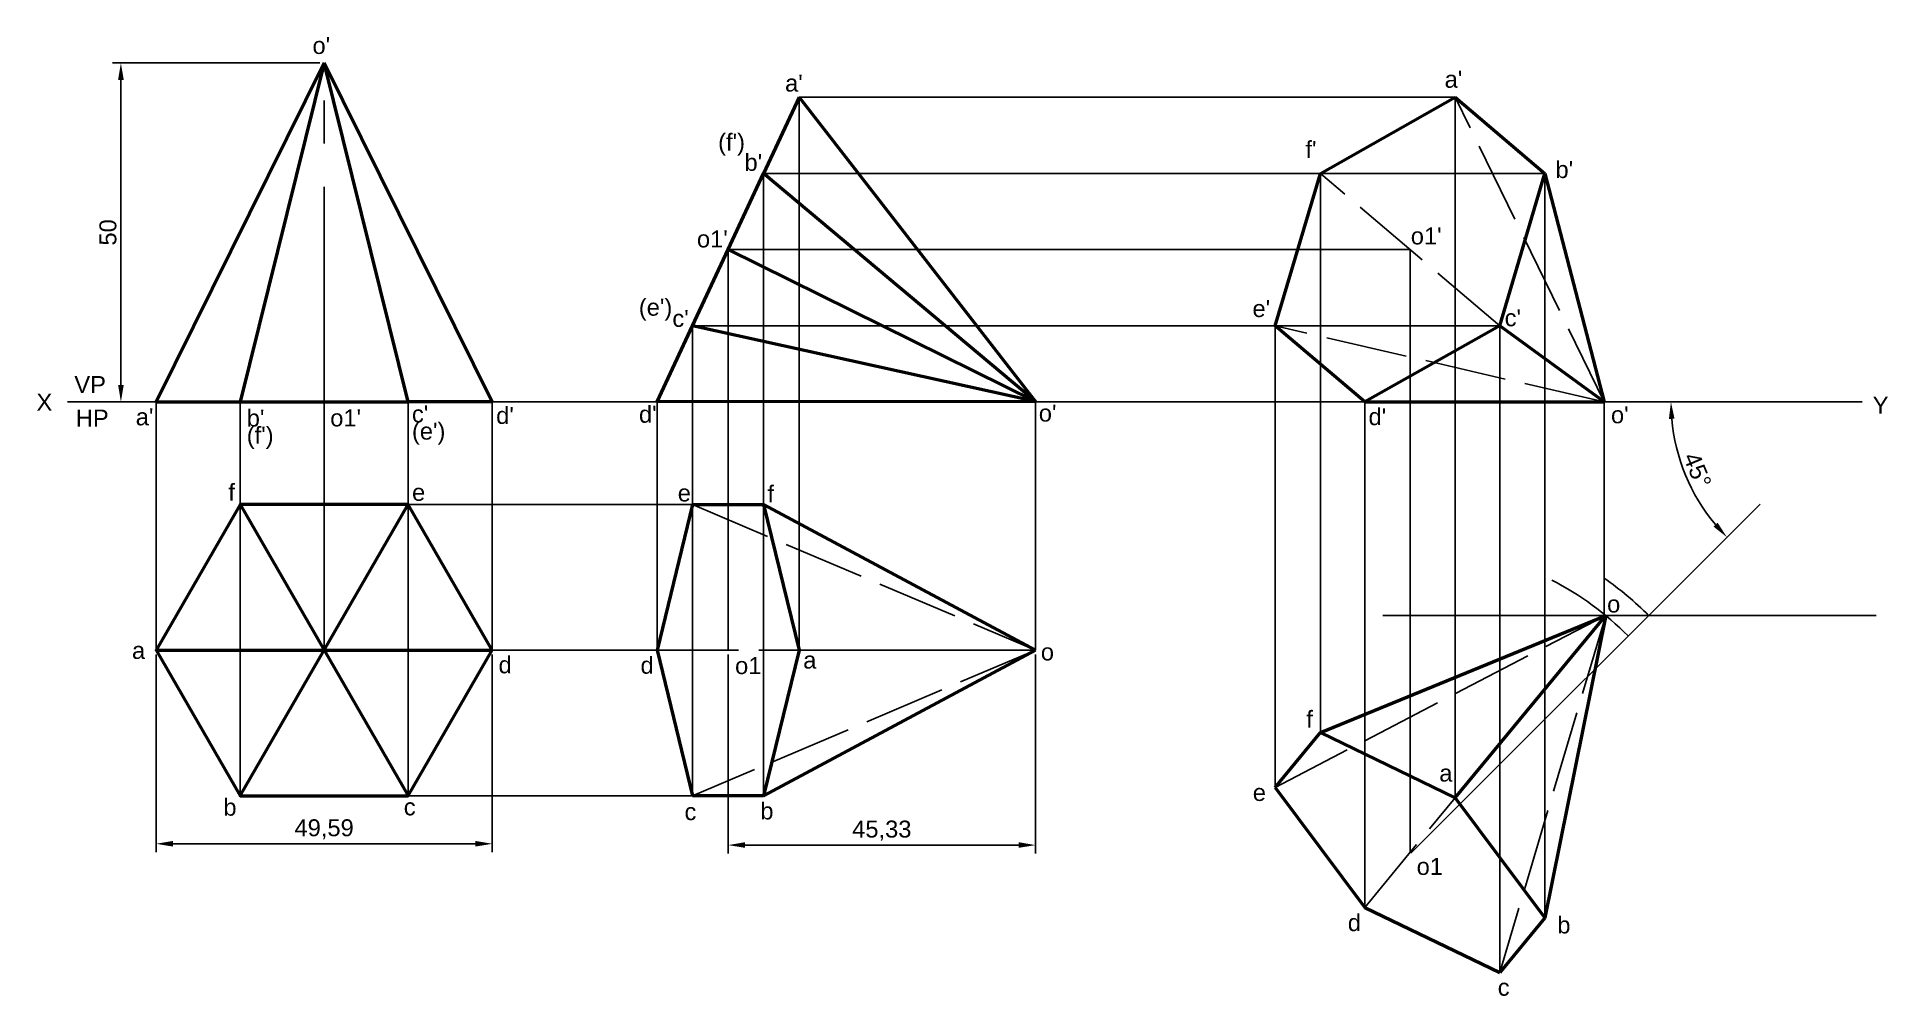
# Paper-space layout 'Layout8' of a CAD drawing. Header units: millimetres. Extents: x 2 to 275, y 1 to 142.
import ezdxf

# ---------------------------------------------------------------- set-up
doc = ezdxf.new("R2010")
doc.units = ezdxf.units.MM
doc.linetypes.add('ACAD_ISO02W100', pattern=[15, 12, -3])
doc.linetypes.add('CENTER', pattern=[50.8, 31.75, -6.35, 6.35, -6.35])
doc.styles.get("Standard").update_dxf_attribs({"font": 'arial.ttf'})
doc.dimstyles.new('ISO-25', dxfattribs={"dimtxt": 2.5, "dimasz": 2.5, "dimexe": 1.25, "dimexo": 0.625, "dimtad": 1, "dimtxsty": 'Standard', "dimcen": 2.5, "dimadec": 0, "dimazin": 0, "dimtfac": 1, "dimtmove": 0, "dimatfit": 3, "dimfxl": 1, "dimarcsym": 0})

# ---------------------------------------------------------------- blocks, each defined once
blk = doc.blocks.new('*D53')
at = {"color": 0, "lineweight": -2, "transparency": 16777216}
for p, q in [((19.74, 50.97), (19.74, 21.79)), ((69.33, 50.97), (69.33, 21.79)), ((22.24, 23.04), (66.83, 23.04))]:
    blk.add_line(p, q, dxfattribs=at)
at = {"color": 0, "lineweight": 40, "transparency": 16777216}
for points in [[(22.24, 23.46), (22.24, 22.63), (19.74, 23.04)], [(66.83, 23.46), (66.83, 22.63), (69.33, 23.04)]]:
    blk.add_solid(points, dxfattribs=at)
at = {"layer": 'Defpoints', "color": 0, "lineweight": 40, "transparency": 16777216}
for p in [(19.74, 51.59), (69.33, 51.59), (69.33, 23.04)]:
    blk.add_point(p, dxfattribs=at)
at = {"color": 0, "transparency": 16777216, "insert": (44.53, 25.17), "char_height": 2.5, "attachment_point": 5}
blk.add_mtext('49,59', dxfattribs=at)
blk = doc.blocks.new('*D54')
at = {"color": 0, "lineweight": -2, "transparency": 16777216}
for p, q in [((104.11, 50.97), (104.11, 21.6)), ((149.44, 50.97), (149.44, 21.6)), ((106.61, 22.85), (146.94, 22.85))]:
    blk.add_line(p, q, dxfattribs=at)
at = {"color": 0, "lineweight": 40, "transparency": 16777216}
for points in [[(106.61, 23.27), (106.61, 22.44), (104.11, 22.85)], [(146.94, 23.27), (146.94, 22.44), (149.44, 22.85)]]:
    blk.add_solid(points, dxfattribs=at)
at = {"layer": 'Defpoints', "color": 0, "lineweight": 40, "transparency": 16777216}
for p in [(104.11, 51.59), (149.44, 51.59), (149.44, 22.85)]:
    blk.add_point(p, dxfattribs=at)
at = {"color": 0, "transparency": 16777216, "insert": (126.77, 24.98), "char_height": 2.5, "attachment_point": 5}
blk.add_mtext('45,33', dxfattribs=at)
blk = doc.blocks.new('*D51')
at = {"color": 0, "lineweight": -2, "transparency": 16777216}
for p, q in [((43.91, 138.21), (13.31, 138.21)), ((14.56, 135.71), (14.56, 90.71)), ((43.91, 88.21), (13.31, 88.21))]:
    blk.add_line(p, q, dxfattribs=at)
at = {"color": 0, "lineweight": 40, "transparency": 16777216}
for points in [[(14.15, 135.71), (14.98, 135.71), (14.56, 138.21)], [(14.15, 90.71), (14.98, 90.71), (14.56, 88.21)]]:
    blk.add_solid(points, dxfattribs=at)
at = {"layer": 'Defpoints', "color": 0, "lineweight": 40, "transparency": 16777216}
for p in [(44.53, 138.21), (14.56, 88.21), (44.53, 88.21)]:
    blk.add_point(p, dxfattribs=at)
at = {"color": 0, "transparency": 16777216, "insert": (12.66, 113.21), "char_height": 2.5, "attachment_point": 5, "rotation": 90}
blk.add_mtext('50', dxfattribs=at)
blk = doc.blocks.new('*D52')
at = {"color": 0, "lineweight": -2, "transparency": 16777216}
blk.add_arc((271.35, 88.21), 28.21, 185.0798, 219.9202, dxfattribs=at)
at = {"color": 0, "lineweight": 40, "transparency": 16777216}
for points in [[(242.84, 85.69), (243.67, 85.73), (243.14, 88.21)], [(250.02, 70.39), (249.41, 69.82), (251.4, 68.26)]]:
    blk.add_solid(points, dxfattribs=at)
at = {"layer": 'Defpoints', "color": 0, "lineweight": 40, "transparency": 16777216}
for p in [(6.7, 88.21), (271.35, 88.21), (244.1, 80.91), (256.28, 73.13), (204.79, 21.65)]:
    blk.add_point(p, dxfattribs=at)
at = {"color": 0, "transparency": 16777216, "insert": (247.04, 78.14), "char_height": 2.5, "attachment_point": 5, "rotation": 292.5}
blk.add_mtext('45°', dxfattribs=at)

psp = doc.layouts.new('Layout8')

# ---------------------------------------------------------------- linework, layer by layer
at = {"lineweight": 50}
for p, q in [((19.739, 88.206), (44.534, 138.206)), ((44.534, 138.206), (32.137, 88.206)), ((44.534, 138.206), (69.329, 88.206)), ((56.932, 88.206), (44.534, 138.206)), ((114.584, 133.15), (109.345, 121.914)), ((114.584, 133.15), (149.437, 88.259)), ((191.438, 121.914), (211.336, 133.15)), ((211.336, 133.15), (224.566, 121.914)), ((104.105, 110.678), (109.345, 121.914)), ((149.437, 88.259), (109.345, 121.914)), ((184.77, 99.442), (191.438, 121.914)), ((217.898, 99.442), (224.566, 121.914)), ((224.566, 121.914), (233.309, 88.206)), ((98.866, 99.442), (104.105, 110.678)), ((104.105, 110.678), (149.437, 88.259)), ((93.626, 88.206), (98.866, 99.442)), ((149.437, 88.259), (98.866, 99.442)), ((198, 88.206), (184.77, 99.442)), ((217.898, 99.442), (198, 88.206)), ((233.309, 88.206), (217.898, 99.442)), ((19.739, 88.206), (32.137, 88.206)), ((32.137, 88.206), (44.534, 88.206)), ((44.534, 88.206), (56.932, 88.206)), ((69.329, 88.206), (56.932, 88.206)), ((149.437, 88.259), (93.626, 88.206)), ((198, 88.206), (233.309, 88.206)), ((32.137, 30.119), (56.932, 73.065)), ((32.137, 73.065), (56.932, 30.119)), ((98.866, 73.065), (93.626, 51.592)), ((98.866, 73.065), (109.345, 73.065)), ((109.345, 73.065), (114.584, 51.592)), ((109.345, 73.065), (149.437, 51.592)), ((191.438, 39.449), (233.515, 56.711)), ((211.336, 29.826), (233.515, 56.711)), ((233.515, 56.711), (224.566, 12.12)), ((19.739, 51.592), (69.329, 51.592)), ((93.626, 51.592), (98.866, 30.119)), ((114.584, 51.592), (109.345, 30.119)), ((149.437, 51.592), (109.345, 30.119)), ((184.77, 31.366), (191.438, 39.449)), ((191.438, 39.449), (211.336, 29.826)), ((109.345, 30.119), (98.866, 30.119)), ((184.77, 31.366), (198, 13.659)), ((211.336, 29.826), (224.566, 12.12)), ((198, 13.659), (217.898, 4.037)), ((224.566, 12.12), (217.898, 4.037))]:
    psp.add_line(p, q, dxfattribs=at)
at = {"linetype": 'CENTER'}
psp.add_line((44.534, 88.206), (44.534, 138.206), dxfattribs=at)
for p, q in [((114.584, 133.15), (114.584, 51.592)), ((114.584, 133.15), (211.336, 133.15)), ((211.336, 133.15), (211.336, 29.826)), ((109.345, 121.914), (109.345, 30.119)), ((109.345, 121.914), (224.566, 121.914)), ((191.438, 39.449), (191.438, 121.914)), ((224.566, 121.914), (217.898, 99.442)), ((224.566, 121.914), (224.566, 12.12)), ((104.105, 110.678), (104.105, 51.592)), ((104.105, 110.678), (204.668, 110.678)), ((204.668, 110.678), (204.668, 21.743)), ((98.866, 99.442), (98.866, 30.119)), ((98.866, 99.442), (217.898, 99.442)), ((184.77, 31.366), (184.77, 99.442)), ((217.898, 99.442), (217.898, 4.037)), ((6.704, 88.206), (271.348, 88.206)), ((19.739, 51.592), (19.739, 88.206)), ((32.137, 30.119), (32.137, 88.206)), ((44.534, 51.592), (44.534, 88.206)), ((56.932, 30.119), (56.932, 88.206)), ((69.329, 51.592), (69.329, 88.206)), ((93.626, 88.206), (93.626, 51.592)), ((149.437, 88.259), (149.437, 51.592)), ((198, 13.659), (198, 88.206)), ((233.309, 88.206), (233.309, 56.711)), ((233.309, 56.711), (233.309, 88.206)), ((56.932, 73.065), (98.866, 73.065)), ((256.276, 73.134), (204.788, 21.646)), ((273.395, 56.711), (200.651, 56.711)), ((233.515, 56.711), (211.336, 29.826)), ((239.854, 56.711), (273.395, 56.711)), ((69.329, 51.592), (93.626, 51.592)), ((114.584, 51.592), (149.437, 51.592)), ((56.932, 30.119), (98.866, 30.119))]:
    psp.add_line(p, q)
at = {"linetype": 'ACAD_ISO02W100'}
for p, q in [((233.309, 88.206), (211.336, 133.15)), ((217.898, 99.442), (191.438, 121.914)), ((233.309, 88.206), (184.77, 99.442)), ((98.866, 73.065), (149.437, 51.592)), ((184.77, 31.366), (233.515, 56.711)), ((233.515, 56.711), (217.898, 4.037)), ((93.626, 51.592), (114.584, 51.592)), ((149.437, 51.592), (98.866, 30.119)), ((198, 13.659), (211.336, 29.826))]:
    psp.add_line(p, q, dxfattribs=at)
at = {"lineweight": 50}
psp.add_lwpolyline([(69.329, 51.592), (56.932, 73.065), (32.137, 73.065), (19.739, 51.592), (32.137, 30.119), (56.932, 30.119)], close=True, dxfattribs=at)
for radius, end in [(45.33, 62.69617), (49.59, 54.88276)]:
    psp.add_arc((204.788, 21.646), radius, 45, end)

# ---------------------------------------------------------------- texts
at = {"char_height": 2.5, "attachment_point": 1}
for s, width, insert in [("o'", 2.43988, (42.815, 142.029)), ("a'", 1.6212, (112.504, 136.479)), ("a'", 3.15773, (209.768, 137.045)), ("(f')", 2.58423, (102.632, 127.783)), ("f'", 2.47998, (189.236, 126.696)), ("b'", 5.14752, (106.523, 124.789)), ("b'", 1.43955, (226.114, 123.728)), ("o1'", 4.00139, (99.505, 113.502)), ("o1'", 2.67043, (204.774, 113.941)), ("(e')", 3.38723, (90.939, 103.427)), ("c'", 4.15681, (95.886, 101.779)), ("e'", 3.33883, (181.431, 103.228)), ("c'", 2.01638, (218.617, 101.866)), ('VP', 3.53411, (7.701, 92.02)), ('X', 2.97789, (2.114, 89.416)), ("c'", 2.93374, (57.481, 87.691)), ("d'", 1.40378, (69.899, 87.465)), ("o'", 4.56034, (149.92, 87.809)), ("d'", 3.28822, (198.547, 87.286)), ("o'", 2.33488, (234.295, 87.565)), ('Y', 3.96103, (272.893, 88.981)), ('HP', 3.88753, (7.913, 87.076)), ("a'", 1.33788, (16.752, 87.257)), ("(f')", 1.96223, (33.119, 84.538)), ("b'", 2.45279, (33.119, 87.079)), ("o1'", 2.52753, (45.43, 87.104)), ("(e')", 2.66294, (57.481, 85.15)), ('f', 2.69993, (30.406, 76.124)), ('e', 1.63927, (57.498, 76.127)), ('e', 2.54057, (96.68, 76.03)), ('f', 2.10587, (109.908, 75.894)), ('o', 1.21122, (233.727, 59.651)), ('a', 4.42781, (16.197, 52.806)), ('o', 1.1593, (150.225, 52.586)), ('d', 2.66777, (70.253, 50.685)), ('d', 1.72915, (91.189, 50.624)), ('o1', 1.99933, (105.131, 50.57)), ('a', 2.1074, (115.181, 51.38)), ('f', 2.31249, (189.363, 42.673)), ('a', 2.35592, (208.98, 34.713)), ('e', 3.34487, (181.476, 31.856)), ('b', 5.2655, (29.671, 29.686)), ('c', 2.55947, (56.275, 29.732)), ('c', 1.62107, (97.674, 29.028)), ('b', 1.78318, (108.859, 29.135)), ('o1', 2.78873, (205.638, 20.952)), ('d', 4.37109, (195.491, 12.66)), ('b', 1.96634, (226.382, 12.315)), ('c', 4.26785, (217.599, 3.128))]:
    psp.add_mtext_dynamic_manual_height_columns(s, width=width, gutter_width=12.5, heights=[0], dxfattribs=dict(at, insert=insert))
at = {"insert": (90.957, 87.646), "char_height": 2.5, "attachment_point": 1}
psp.add_mtext("d'", dxfattribs=at)

# ---------------------------------------------------------------- dimensions: what is measured, and where the dimension line sits
dim = psp.add_linear_dim(base=(14.565, 88.206), p1=(44.534, 138.206), p2=(44.534, 88.206), angle=90, dimstyle='ISO-25')
dim.commit()
dim.dimension.update_dxf_attribs({"geometry": '*D51', "text_midpoint": (12.664, 113.206)})
dim = psp.add_angular_dim_2l(base=(244.102, 80.905), line1=((6.704, 88.206), (271.348, 88.206)), line2=((256.276, 73.134), (204.788, 21.646)), dimstyle='ISO-25')
dim.commit()
dim.dimension.update_dxf_attribs({"geometry": '*D52', "text_midpoint": (247.04, 78.137)})
for base, p1, p2, picture, middle in [((69.329, 23.043), (19.739, 51.592), (69.329, 51.592), '*D53', (44.534, 25.17)), ((149.437, 22.854), (104.105, 51.592), (149.437, 51.592), '*D54', (126.771, 24.982))]:
    dim = psp.add_linear_dim(base=base, p1=p1, p2=p2, dimstyle='ISO-25')
    dim.commit()
    dim.dimension.update_dxf_attribs({"geometry": picture, "text_midpoint": middle})

doc.saveas('drawing.dxf')
